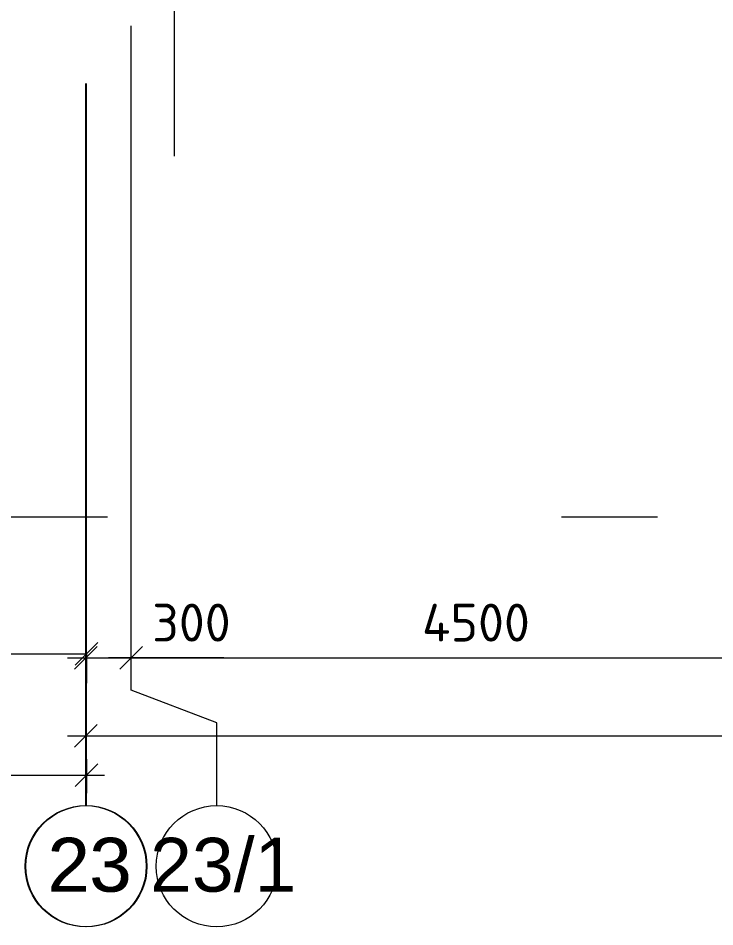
# Model space of a CAD drawing. Header units: millimetres. Extents: x -3817 to 677485, y -22715 to 103890.
# Drawn here: x 411392 to 415995, y -787 to 5212 of the extents above; entities that cross this region are included whole.
import ezdxf

# ---------------------------------------------------------------- set-up
doc = ezdxf.new("R2010")
doc.units = ezdxf.units.MM
doc.layers.add('PDF _Геометрия', color=7, linetype='Continuous', true_color=0x1d1d1d)
doc.layers.add('PDF _Текст', color=7, linetype='Continuous')
doc.styles.add('PDF ArialMT', font='arial.ttf')
doc.styles.add('PDF ISOCPEUR', font='isocpeur.ttf')

msp = doc.modelspace()

# ---------------------------------------------------------------- linework, layer by layer
at = {"layer": 'PDF _Геометрия', "color": 7, "lineweight": 9}
for points in [[(412423.6, 29299.8), (412423.6, 17099.8), (412723.6, 16949.8), (412123.6, 16649.8), (412423.6, 16499.8), (412423.6, 4299.8)], [(365472.9, 1014.4), (366042.9, 1014.4), (369642.9, 1014.4), (370442.9, 1014.4), (374942.9, 1014.4), (375742.9, 1014.4), (379442.9, 1014.4), (381742.9, 1014.4), (383942.9, 1014.4), (387742.9, 1014.4), (392942.9, 1014.4), (393742.9, 1014.4), (397842.9, 1014.4), (399242.9, 1014.4), (402142.9, 1014.4), (402842.9, 1014.4), (407942.9, 1014.4), (411842.9, 1014.4), (411842.9, 1134.4)], [(411838.6, 794.4), (411838.6, 988.3), (411838.6, 1108.3)], [(412138.6, 794.4), (412138.6, 988.3), (412138.6, 1108.3)], [(411718.6, 988.3), (412138.6, 988.3), (416638.6, 988.3), (420138.6, 988.3), (421938.6, 988.3), (425888.6, 988.3), (427988.6, 988.3), (433088.6, 988.3), (434488.6, 988.3), (437988.6, 988.3), (443238.6, 988.3), (448488.6, 988.3), (452408.6, 988.3)], [(411842.9, 1014.4), (411842.9, 820.4)], [(412751.8, 988.3), (412177.8, 988.3), (411988.6, 988.3)], [(411838.6, 580.2), (411838.6, 474.1), (411838.6, 354.1)], [(411718.6, 474.1), (452408.6, 474.1)], [(411842.9, 320.4), (411842.9, 214.4), (411842.9, 94.4)], [(365472.9, 214.4), (411962.9, 214.4)]]:
    msp.add_lwpolyline(points, dxfattribs=at)
at = {"layer": 'PDF _Геометрия', "color": 253, "lineweight": 9, "true_color": 0xaaaaaa}
for points in [[(412704.2, 12.7), (412704.2, 559), (412138.6, 775.6), (412138.6, 3275.6), (412138.6, 5161.1)], [(411838.6, 12.7), (411838.6, 2512.7), (411838.6, 4779.7)], [(411842.9, 12.7), (411842.9, 2512.7), (411842.9, 4779.7)], [(407455, 1919), (409482.9, 1919), (411982.9, 1919)], [(414981.5, 1919), (415616.5, 1919)]]:
    msp.add_lwpolyline(points, dxfattribs=at)
at = {"layer": 'PDF _Геометрия', "color": 7, "lineweight": 20}
for points in [[(411917.9, 1089.4), (411842.9, 1014.4), (411767.9, 939.4)], [(411913.6, 1063.3), (411838.6, 988.3), (411763.6, 913.3)], [(412213.6, 1063.3), (412138.6, 988.3), (412063.6, 913.3)], [(411913.6, 549.1), (411838.6, 474.1), (411763.6, 399.1)], [(411917.9, 289.4), (411842.9, 214.4), (411767.9, 139.4)]]:
    msp.add_lwpolyline(points, dxfattribs=at)
at = {"layer": 'PDF _Геометрия', "color": 253, "lineweight": 9, "true_color": 0xaaaaaa}
for centre in [(411838.6, -387.3), (411842.9, -387.3), (412704.2, -387.3)]:
    msp.add_circle(centre, 400, dxfattribs=at)
at = {"layer": 'PDF _Геометрия', "color": 253, "lineweight": 20, "true_color": 0xaaaaaa}
for centre in [(411838.6, -387.3), (411842.9, -387.3), (412704.2, -387.3)]:
    msp.add_circle(centre, 400, dxfattribs=at)

# ---------------------------------------------------------------- texts
at = {"layer": 'PDF _Текст', "char_height": 250.11, "attachment_point": 4, "style": 'PDF ISOCPEUR'}
for s, insert in [('300', (412277.8, 1221.1)), ('4500', (414060.6, 1221.1))]:
    msp.add_mtext(s, dxfattribs=dict(at, insert=insert))
at = {"layer": 'PDF _Текст', "color": 9, "true_color": 0xbebebe, "char_height": 355.6, "attachment_point": 4, "style": 'PDF ArialMT'}
for s, insert in [('23', (411586, -380)), ('23', (411590.3, -380)), ('23/1', (412264, -380))]:
    msp.add_mtext(s, dxfattribs=dict(at, insert=insert))

doc.saveas('drawing.dxf')
